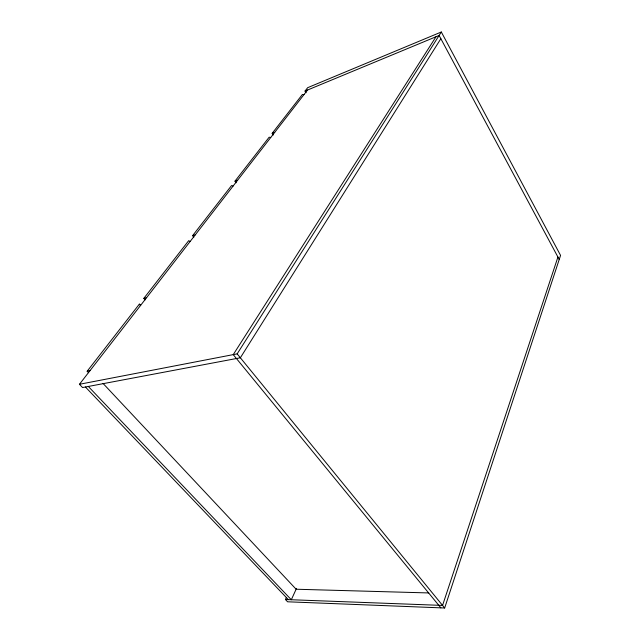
<?xml version="1.0" encoding="UTF-8"?>
<svg xmlns="http://www.w3.org/2000/svg" width="640" height="640" viewBox="0 0 640 640"><rect width="100%" height="100%" fill="white"/><g stroke="black" fill="none" stroke-linecap="round" stroke-linejoin="round"><path stroke-width="0.96" d="M286.264 597.712L285.424 599.52L287.592 601.792L444.664 608L560.56 255.4L441.32 32L307.656 87.688L305.032 91.064L306.112 92.752M557.928 257.04L442.56 605.424L285.424 599.52M296.52 588.384L291.312 599.744L88.312 386.456M440.856 38.704L240.36 357.784L82.56 387.544L79.44 384.288L307.536 90.024M79.44 384.288L237.16 353.864L441.32 32M436 36.76L233.232 354.624L440.856 607.848M88.536 372.688L87.168 371.232L139.352 304.128L140.616 305.368M145.136 299.872L143.84 298.352L188.712 240.656L190.112 241.504M193.824 237.24L192.592 235.664L231.576 185.528L233.08 186.072M236.136 182.784L234.968 181.168L269.16 137.192L270.728 137.504M273.272 135.008L272.152 133.352L302.384 94.472L303.992 94.6M305.032 91.064L439.12 35.472L559.224 259.464M272.152 133.352L274.728 132.352M234.968 181.168L237.624 180.216M192.592 235.664L195.32 234.8M143.84 298.352L146.632 297.6M87.168 371.232L90.008 370.648M428.784 592.944L296.136 589.232L103.024 383.408M85.424 387L288.36 599.632M139.352 304.128L140.656 305.64M237.16 353.864L444.664 608"/></g></svg>
